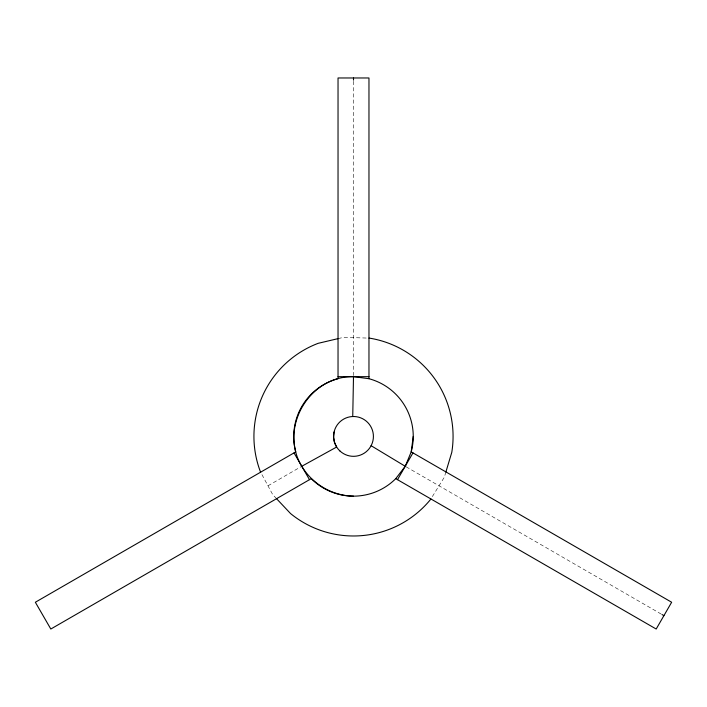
<?xml version="1.0" encoding="UTF-8"?>
<svg xmlns="http://www.w3.org/2000/svg" width="707" height="707" viewBox="0 0 707 707"><rect width="100%" height="100%" fill="white"/><g stroke="black" fill="none" stroke-linecap="round" stroke-linejoin="round"><path stroke-width="0.53" stroke-dasharray="3.54 2.65" d="M445.905 471.914L444.296 477.269L431.977 497.198M267.971 485.797L300.829 466.823M338.034 338.635L343.478 337.354L367.932 338.087M406.172 466.823L661.063 613.985M276.552 498.691L272.725 494.626L261.617 473.99M353.5 81.278L353.5 375.594"/><path stroke-width="1.06" d="M352.74 416.52L353.5 376.672L368.966 378.713A59.741 59.741 0 0 1 411.209 451.879L671.65 602.249L656.184 629.027L395.743 478.657A59.741 59.741 0 0 1 311.257 478.657L50.816 629.027L35.35 602.249L295.791 451.879A59.741 59.741 0 0 1 338.034 378.713L338.034 77.973L368.966 77.973L368.966 378.713M334.084 432.004L333.598 437.182L334.473 442.299L336.647 447.027L301.765 466.284C278.744 428.133 308.95 375.815 353.5 376.672M413.242 436.413L411.209 451.879L405.235 466.284L395.743 478.657M445.905 471.914L451.782 452.374A99.563 99.563 0 0 0 369.461 338.132L368.966 338.123M397.502 479.673L412.968 452.895M430.899 498.956L430.634 499.372A99.563 99.563 0 0 1 290.542 513.547L276.552 498.691M338.034 338.635L318.177 343.319A99.563 99.563 0 0 0 260.406 471.737L260.644 472.17M338.034 376.672L368.966 376.672M353.5 496.155C332.467 495.801 312.591 484.322 301.765 466.284M662.017 614.533L663.917 615.638M371.113 445.702L405.235 466.284M294.032 452.895L309.498 479.673M353.5 77.973L353.5 80.174M339.97 451.022A19.911 19.911 0 0 0 372.916 440.823A19.911 19.911 0 0 0 347.614 417.395A19.911 19.911 0 0 0 339.97 451.022"/></g></svg>
